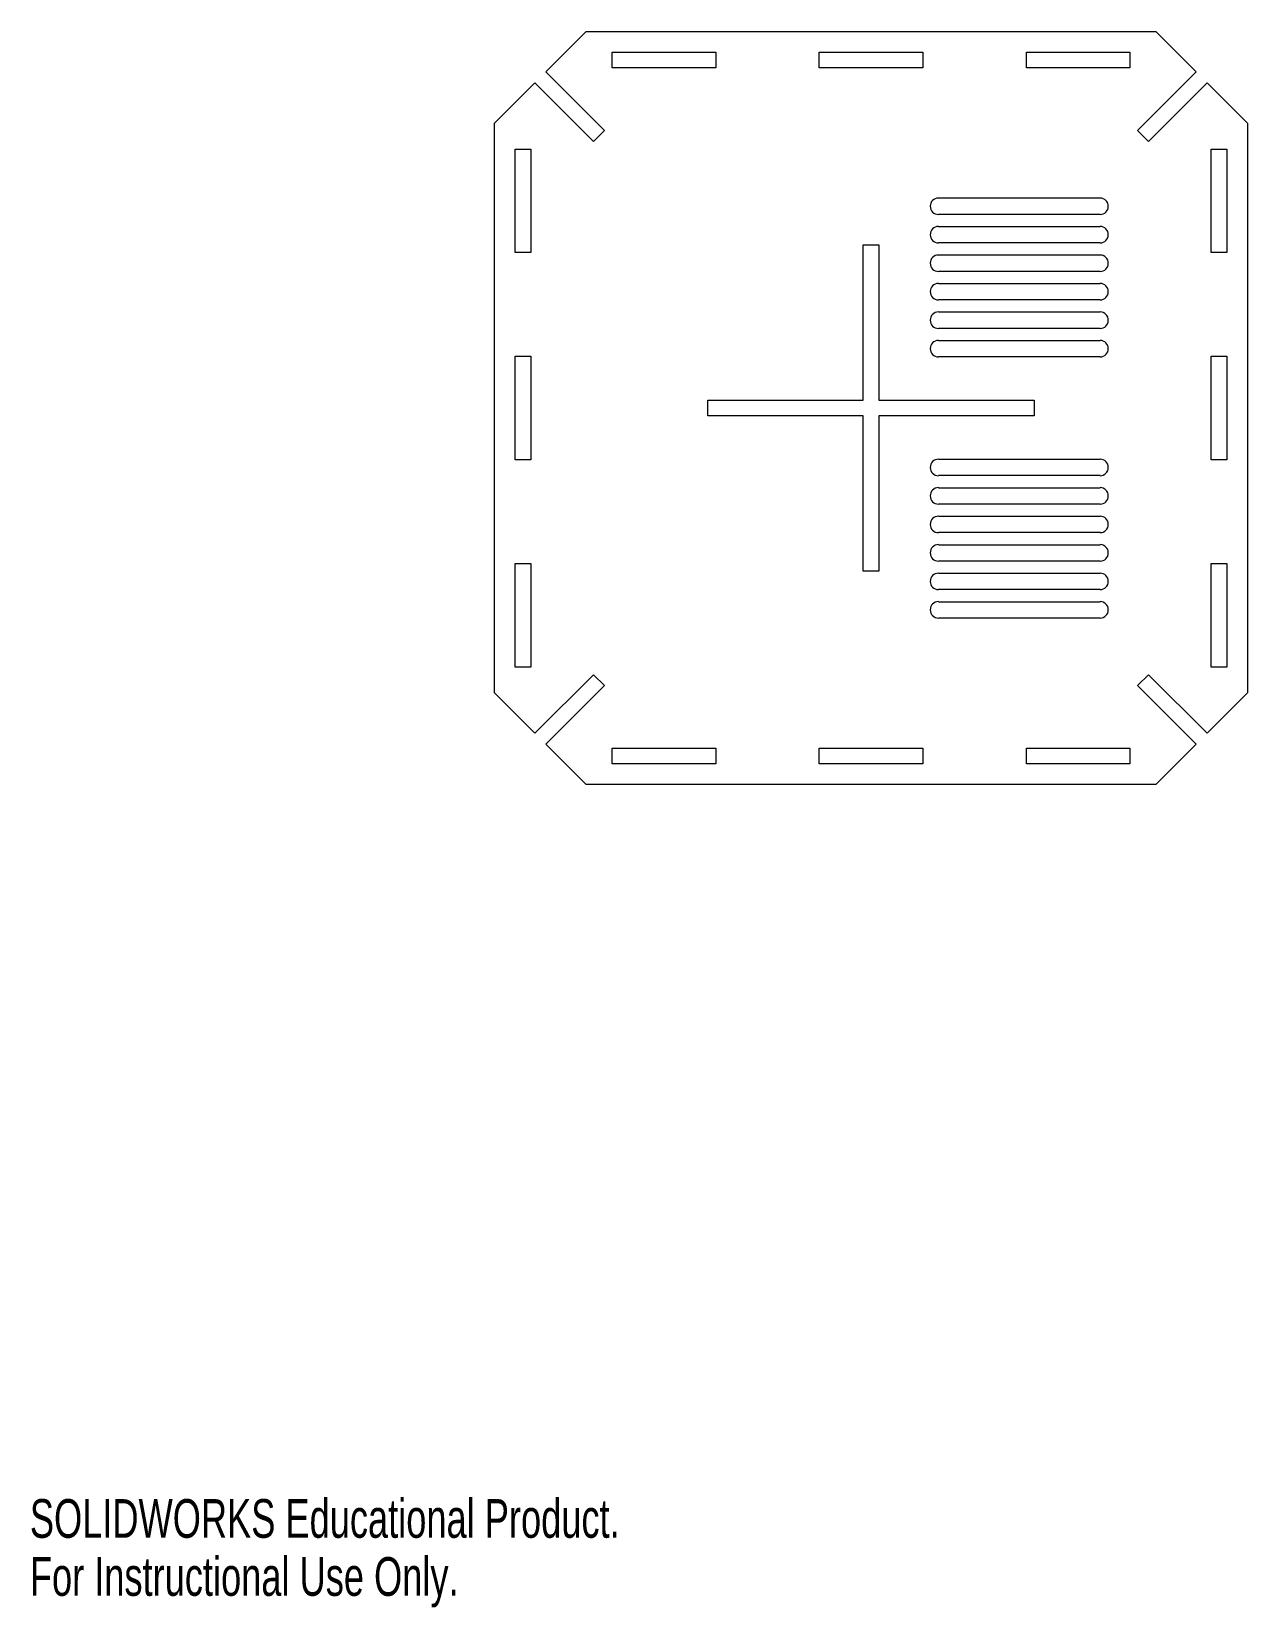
# Model space of a CAD drawing. Header units: inches. Extents: x 0 to 9.3, y 0 to 12.
import ezdxf

# ---------------------------------------------------------------- set-up
doc = ezdxf.new("R2010")
doc.units = ezdxf.units.IN
doc.header["$LTSCALE"] = 2
doc.header["$MEASUREMENT"] = 0
doc.styles.add('SLDTEXTSTYLE0', font='TXT', dxfattribs={"width": 0.7})

msp = doc.modelspace()

# ---------------------------------------------------------------- linework, layer by layer
at = {"color": 7, "linetype": 'Continuous', "lineweight": 15}
for p, q in [((3.922, 11.667), (4.229, 11.973)), ((4.229, 11.973), (8.559, 11.973)), ((8.559, 11.973), (8.866, 11.667)), ((4.425, 11.815), (5.213, 11.815)), ((4.425, 11.697), (4.425, 11.815)), ((5.213, 11.815), (5.213, 11.697)), ((6, 11.815), (6.788, 11.815)), ((6, 11.697), (6, 11.815)), ((6.788, 11.815), (6.788, 11.697)), ((7.575, 11.815), (8.362, 11.815)), ((7.575, 11.697), (7.575, 11.815)), ((8.362, 11.815), (8.362, 11.697)), ((4.368, 11.221), (3.922, 11.667)), ((5.213, 11.697), (4.425, 11.697)), ((6.788, 11.697), (6, 11.697)), ((8.362, 11.697), (7.575, 11.697)), ((8.866, 11.667), (8.42, 11.221)), ((3.533, 11.277), (3.839, 11.583)), ((3.839, 11.583), (4.284, 11.138)), ((8.504, 11.138), (8.949, 11.583)), ((8.949, 11.583), (9.255, 11.277)), ((3.533, 6.946), (3.533, 11.277)), ((9.255, 11.277), (9.255, 6.946)), ((4.284, 11.138), (4.368, 11.221)), ((8.42, 11.221), (8.504, 11.138)), ((3.69, 11.08), (3.808, 11.08)), ((3.69, 10.293), (3.69, 11.08)), ((3.808, 11.08), (3.808, 10.293)), ((8.98, 11.08), (9.098, 11.08)), ((8.98, 10.293), (8.98, 11.08)), ((9.098, 11.08), (9.098, 10.293)), ((6.906, 10.708), (8.135, 10.708)), ((8.135, 10.583), (6.906, 10.583)), ((6.906, 10.491), (8.135, 10.491)), ((6.335, 10.352), (6.453, 10.352)), ((6.335, 9.171), (6.335, 10.352)), ((6.453, 10.352), (6.453, 9.171)), ((8.135, 10.366), (6.906, 10.366)), ((3.808, 10.293), (3.69, 10.293)), ((6.906, 10.275), (8.135, 10.275)), ((9.098, 10.293), (8.98, 10.293)), ((8.135, 10.15), (6.906, 10.15)), ((6.906, 10.058), (8.135, 10.058)), ((8.135, 9.933), (6.906, 9.933)), ((6.906, 9.842), (8.135, 9.842)), ((8.135, 9.717), (6.906, 9.717)), ((6.906, 9.625), (8.135, 9.625)), ((3.69, 9.505), (3.808, 9.505)), ((3.69, 8.718), (3.69, 9.505)), ((3.808, 9.505), (3.808, 8.718)), ((8.135, 9.5), (6.906, 9.5)), ((8.98, 9.505), (9.098, 9.505)), ((8.98, 8.718), (8.98, 9.505)), ((9.098, 9.505), (9.098, 8.718)), ((5.154, 9.171), (6.335, 9.171)), ((5.154, 9.053), (5.154, 9.171)), ((6.453, 9.171), (7.634, 9.171)), ((7.634, 9.171), (7.634, 9.053)), ((6.335, 9.053), (5.154, 9.053)), ((6.335, 7.871), (6.335, 9.053)), ((6.453, 9.053), (6.453, 7.871)), ((7.634, 9.053), (6.453, 9.053)), ((3.808, 8.718), (3.69, 8.718)), ((6.906, 8.723), (8.135, 8.723)), ((9.098, 8.718), (8.98, 8.718)), ((8.135, 8.598), (6.906, 8.598)), ((6.906, 8.506), (8.135, 8.506)), ((8.135, 8.381), (6.906, 8.381)), ((6.906, 8.29), (8.135, 8.29)), ((8.135, 8.165), (6.906, 8.165)), ((6.906, 8.073), (8.135, 8.073)), ((3.69, 7.93), (3.808, 7.93)), ((3.69, 7.143), (3.69, 7.93)), ((3.808, 7.93), (3.808, 7.143)), ((8.135, 7.948), (6.906, 7.948)), ((8.98, 7.93), (9.098, 7.93)), ((8.98, 7.143), (8.98, 7.93)), ((9.098, 7.93), (9.098, 7.143)), ((6.453, 7.871), (6.335, 7.871)), ((6.906, 7.857), (8.135, 7.857)), ((8.135, 7.732), (6.906, 7.732)), ((6.906, 7.64), (8.135, 7.64)), ((8.135, 7.515), (6.906, 7.515)), ((3.808, 7.143), (3.69, 7.143)), ((4.284, 7.085), (3.839, 6.64)), ((4.368, 7.002), (4.284, 7.085)), ((8.504, 7.085), (8.42, 7.002)), ((8.949, 6.64), (8.504, 7.085)), ((9.098, 7.143), (8.98, 7.143)), ((3.922, 6.556), (4.368, 7.002)), ((8.42, 7.002), (8.866, 6.556)), ((3.839, 6.64), (3.533, 6.946)), ((9.255, 6.946), (8.949, 6.64)), ((4.229, 6.25), (3.922, 6.556)), ((4.425, 6.526), (5.213, 6.526)), ((4.425, 6.408), (4.425, 6.526)), ((5.213, 6.526), (5.213, 6.408)), ((6, 6.526), (6.788, 6.526)), ((6, 6.408), (6, 6.526)), ((6.788, 6.526), (6.788, 6.408)), ((7.575, 6.526), (8.362, 6.526)), ((7.575, 6.408), (7.575, 6.526)), ((8.362, 6.526), (8.362, 6.408)), ((8.866, 6.556), (8.559, 6.25)), ((5.213, 6.408), (4.425, 6.408)), ((6.788, 6.408), (6, 6.408)), ((8.362, 6.408), (7.575, 6.408)), ((8.559, 6.25), (4.229, 6.25))]:
    msp.add_line(p, q, dxfattribs=at)
for centre, start, end in [((6.906, 10.645), 90, 270), ((8.135, 10.645), 270, 90), ((6.906, 10.429), 90, 270), ((8.135, 10.429), 270, 90), ((6.906, 10.212), 90, 270), ((8.135, 10.212), 270, 90), ((6.906, 9.996), 90, 270), ((8.135, 9.996), 270, 90), ((6.906, 9.779), 90, 270), ((8.135, 9.779), 270, 90), ((6.906, 9.563), 90, 270), ((8.135, 9.563), 270, 90), ((6.906, 8.66), 90, 270), ((8.135, 8.66), 270, 90), ((6.906, 8.444), 90, 270), ((8.135, 8.444), 270, 90), ((6.906, 8.227), 90, 270), ((8.135, 8.227), 270, 90), ((6.906, 8.011), 90, 270), ((8.135, 8.011), 270, 90), ((6.906, 7.794), 90, 270), ((8.135, 7.794), 270, 90), ((6.906, 7.578), 90, 270), ((8.135, 7.578), 270, 90)]:
    msp.add_arc(centre, 0.0625, start, end, dxfattribs=at)

# ---------------------------------------------------------------- texts
at = {"color": 7, "linetype": 'Continuous', "char_height": 0.2941, "attachment_point": 1, "style": 'SLDTEXTSTYLE0'}
for s, insert in [('SOLIDWORKS Educational Product.', (0, 0.82)), ('For Instructional Use Only.', (0, 0.379))]:
    msp.add_mtext(s, dxfattribs=dict(at, insert=insert))

doc.saveas('drawing.dxf')
